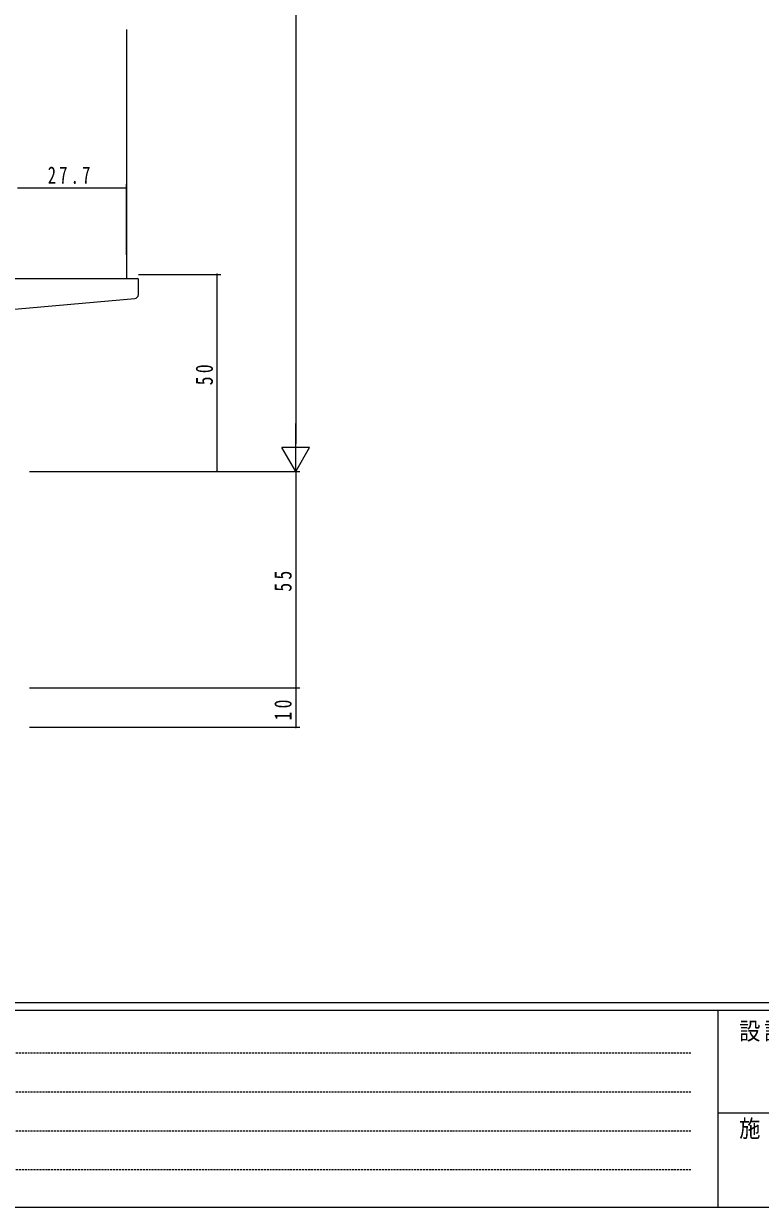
# Model space of a CAD drawing. Units: millimetres, scale not verified. Extents: x -567 to 567, y -403 to 403.
# Drawn here: x -371.2 to -184, y -403 to -102.2 of the extents above; entities that cross this region are included whole.
import ezdxf

# ---------------------------------------------------------------- set-up
doc = ezdxf.new("R2010")
doc.units = ezdxf.units.MM
doc.header["$LTSCALE"] = 2
doc.linetypes.add('USER1', pattern=[0.375, 0.25, -0.125])
for name, color, linetype, lineweight in [('0-1_YKK_ZWAK', 7, 'Continuous', 18), ('0-4_YKK_12', 2, 'Continuous', 18), ('0-5_YKK_13', 4, 'Continuous', 18), ('0-6_YKK_D', 6, 'Continuous', 18)]:
    doc.layers.add(name, color=color, linetype=linetype, lineweight=lineweight)
doc.styles.add('ＭＳ ゴシック', font='')
doc.styles.get('ＭＳ ゴシック').set_extended_font_data('MS Gothic')

msp = doc.modelspace()

# ---------------------------------------------------------------- linework, layer by layer
at = {"layer": '0-1_YKK_ZWAK'}
for p, q in [((537.274, -350.982), (-562.726, -350.982)), ((483.274, -352.982), (-562.726, -352.982)), ((-194.726, -352.982), (-194.726, -402.982)), ((-194.726, -378.981), (-10.726, -378.981)), ((-562.726, -402.982), (483.274, -402.982))]:
    msp.add_line(p, q, dxfattribs=at)
at = {"layer": '0-1_YKK_ZWAK', "linetype": 'USER1'}
for p, q in [((-556.157, -363.714), (-201.596, -363.714)), ((-556.157, -373.612), (-201.596, -373.612)), ((-556.157, -383.51), (-201.596, -383.51)), ((-556.157, -393.408), (-201.596, -393.408))]:
    msp.add_line(p, q, dxfattribs=at)
at = {"layer": '0-4_YKK_12'}
msp.add_line((-345.026, -103.732), (-345.026, -166.985), dxfattribs=at)
at = {"layer": '0-5_YKK_13'}
for p, q in [((-380.529, -166.985), (-342.329, -166.985)), ((-342.029, -171.069), (-342.029, -167.285)), ((-376.403, -174.993), (-342.941, -172.065))]:
    msp.add_line(p, q, dxfattribs=at)
for centre, radius, start, end in [((-342.329, -167.285), 0.3, 0, 90), ((-343.029, -171.069), 1, 275, 0)]:
    msp.add_arc(centre, radius, start, end, dxfattribs=at)
at = {"layer": '0-6_YKK_D'}
for p, q in [((-302.029, 177.018), (-302.029, -208.982)), ((-372.726, -143.982), (-345.026, -143.982)), ((-345.026, -160.982), (-345.026, -142.982)), ((-342.026, -165.982), (-321.029, -165.982)), ((-322.029, -215.982), (-322.029, -165.982)), ((-302.029, -215.982), (-302.029, -203.858)), ((-302.029, -215.982), (-305.529, -209.92)), ((-298.529, -209.92), (-305.529, -209.92)), ((-302.029, -215.982), (-298.529, -209.92)), ((-369.726, -215.982), (-301.029, -215.982)), ((-342.026, -215.982), (-321.029, -215.982)), ((-342.026, -215.982), (-301.029, -215.982)), ((-302.029, -215.982), (-302.029, -270.982)), ((-369.726, -270.982), (-301.029, -270.982)), ((-369.726, -270.982), (-301.029, -270.982)), ((-302.029, -270.982), (-302.029, -280.982)), ((-369.726, -280.982), (-301.029, -280.982))]:
    msp.add_line(p, q, dxfattribs=at)
for centre, start, end in [((-345.026, -143.982), 0, 180), ((-345.026, -143.982), 180, 0), ((-322.029, -165.982), 90, 270), ((-322.029, -165.982), 270, 90), ((-322.029, -215.982), 90, 270), ((-322.029, -215.982), 270, 90), ((-302.029, -270.982), 90, 270), ((-302.029, -270.982), 90, 270), ((-302.029, -270.982), 270, 90), ((-302.029, -270.982), 270, 90), ((-302.029, -280.982), 90, 270), ((-302.029, -280.982), 270, 90)]:
    msp.add_arc(centre, 0.106, start, end, dxfattribs=at)

# ---------------------------------------------------------------- texts
at = {"layer": '0-1_YKK_ZWAK', "char_height": 4.399, "attachment_point": 7, "style": 'ＭＳ ゴシック'}
for s, insert in [('\\T1.17;\\W0.9;設計監理', (-189.341, -360.886)), ('\\T1.17;\\W0.9;施\u3000\u3000工', (-189.341, -385.631))]:
    msp.add_mtext(s, dxfattribs=dict(at, insert=insert))
at = {"layer": '0-6_YKK_D', "color": 7, "insert": (-365.053, -142.982), "char_height": 4.399, "attachment_point": 7, "style": 'ＭＳ ゴシック'}
msp.add_mtext('\\T1.39;\\W0.7;27.7', dxfattribs=at)
at = {"layer": '0-6_YKK_D', "color": 7, "char_height": 4.399, "attachment_point": 7, "rotation": 90, "style": 'ＭＳ ゴシック'}
for s, insert in [('\\T1.37;\\W0.75;50', (-323.029, -194.113)), ('\\T1.37;\\W0.75;55', (-303.029, -246.552)), ('\\T1.37;\\W0.75;10', (-303.029, -279.284))]:
    msp.add_mtext(s, dxfattribs=dict(at, insert=insert))

doc.saveas('drawing.dxf')
